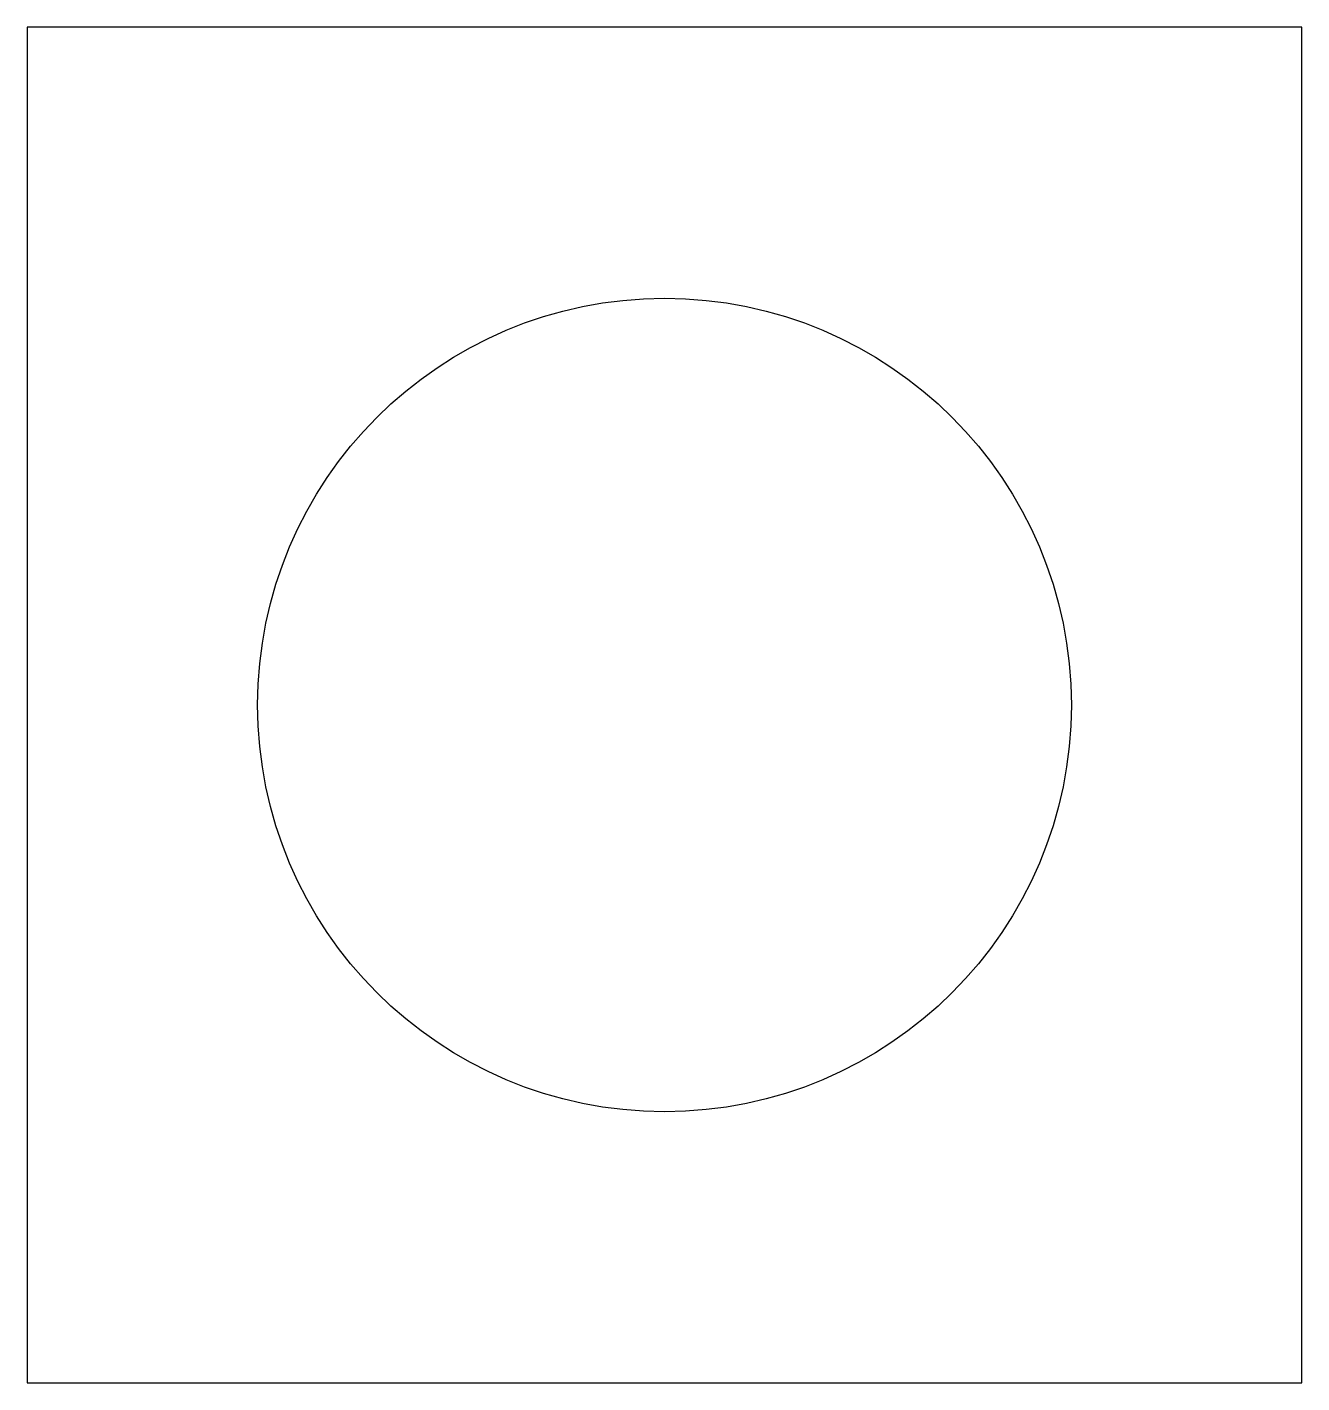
# Model space of a CAD drawing. Header units: metres. Extents: x 0 to 47, y 0 to 50.
import ezdxf

# ---------------------------------------------------------------- set-up
doc = ezdxf.new("R2010")
doc.units = ezdxf.units.M

msp = doc.modelspace()

# ---------------------------------------------------------------- linework, layer by layer
at = {"layer": 'PARAMETRIX'}
for p, q in [((47, 50), (0, 50)), ((0, 50), (0, 0)), ((47, 0), (47, 50)), ((0, 0), (47, 0))]:
    msp.add_line(p, q, dxfattribs=at)
msp.add_circle((23.5, 25), 15, dxfattribs=at)

doc.saveas('drawing.dxf')
